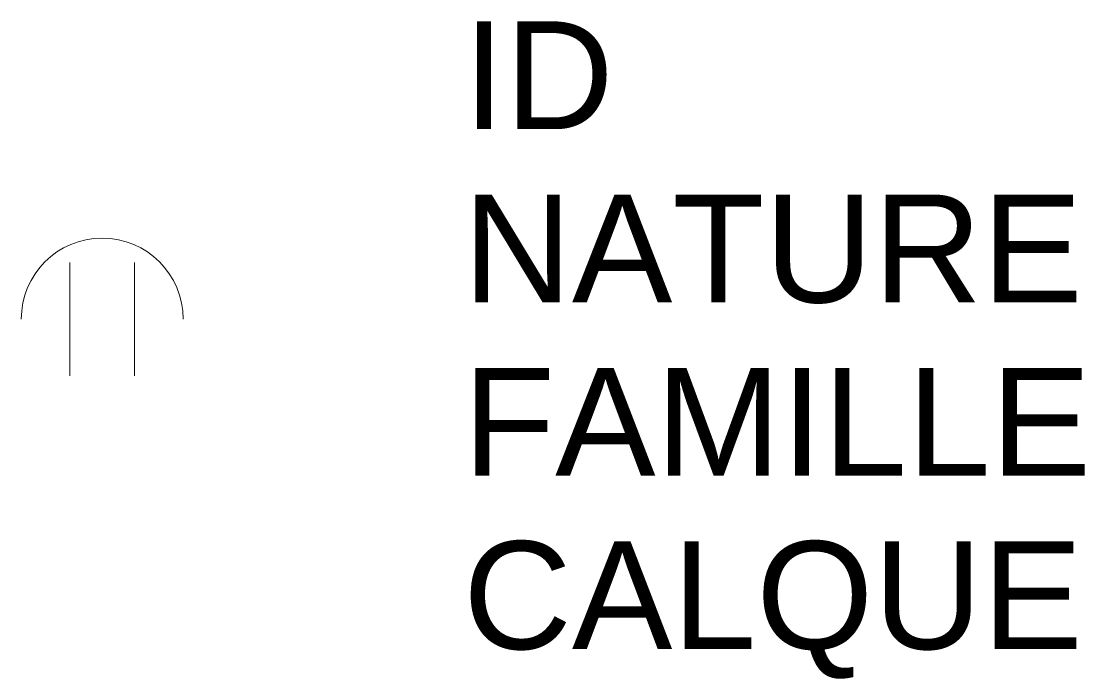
# Model space of a CAD drawing. Header units: metres. Extents: x -0.15 to 1.82, y -0.56 to 0.66.
import ezdxf

# ---------------------------------------------------------------- set-up
doc = ezdxf.new("R2010")
doc.units = ezdxf.units.M
doc.linetypes.add('Socle_Continu', pattern=[2.5, 2.5, 0])
doc.layers.add('EAUUS_SCT', color=7, linetype='Socle_Continu', lineweight=13, true_color=0x7f3f00)
doc.styles.get("Standard").update_dxf_attribs({"font": 'arial.ttf'})

msp = doc.modelspace()

# ---------------------------------------------------------------- linework, layer by layer
at = {"layer": 'EAUUS_SCT', "linetype": 'Socle_Continu'}
for p, q in [((-0.06, 0), (-0.06, 0.21)), ((0.06, 0), (0.06, 0.21))]:
    msp.add_line(p, q, dxfattribs=at)
msp.add_arc((0, 0.105), 0.15, 0, 180, dxfattribs=at)

# ---------------------------------------------------------------- texts
at = {"layer": 'EAUUS_SCT', "linetype": 'Socle_Continu', "flags": 9}
for tag, p, s in [('ID', (0.6689, 0.4571), 'CP_2130'), ('NATURE', (0.6689, 0.1358), 'Ventouse'), ('FAMILLE', (0.6689, -0.1855), 'Eau usée'), ('CALQUE', (0.6689, -0.5068), 'EAUUS_SCT')]:
    msp.add_attdef(tag, p, s, height=0.2, dxfattribs=at)

doc.saveas('drawing.dxf')
